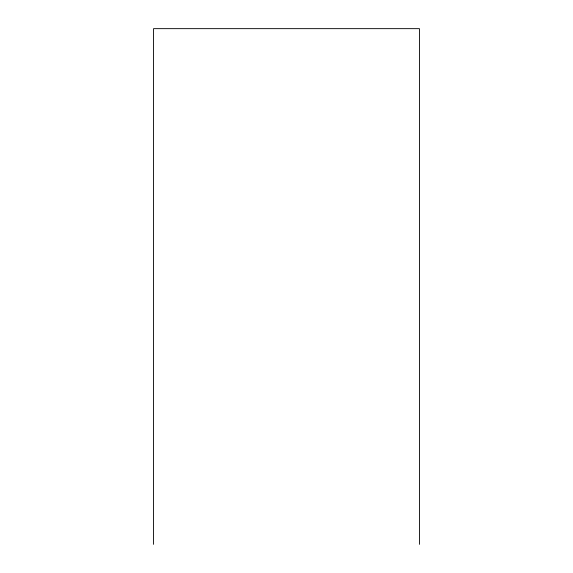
<?xml version="1.0" encoding="UTF-8"?>
<svg xmlns="http://www.w3.org/2000/svg" width="573" height="573" viewBox="0 0 573 573"><rect width="100%" height="100%" fill="white"/><g stroke="black" fill="none" stroke-linecap="round" stroke-linejoin="round"><path stroke-width="0.86" d="M419.436 544.35L419.436 28.65L153.564 28.65L153.564 544.35"/></g></svg>
